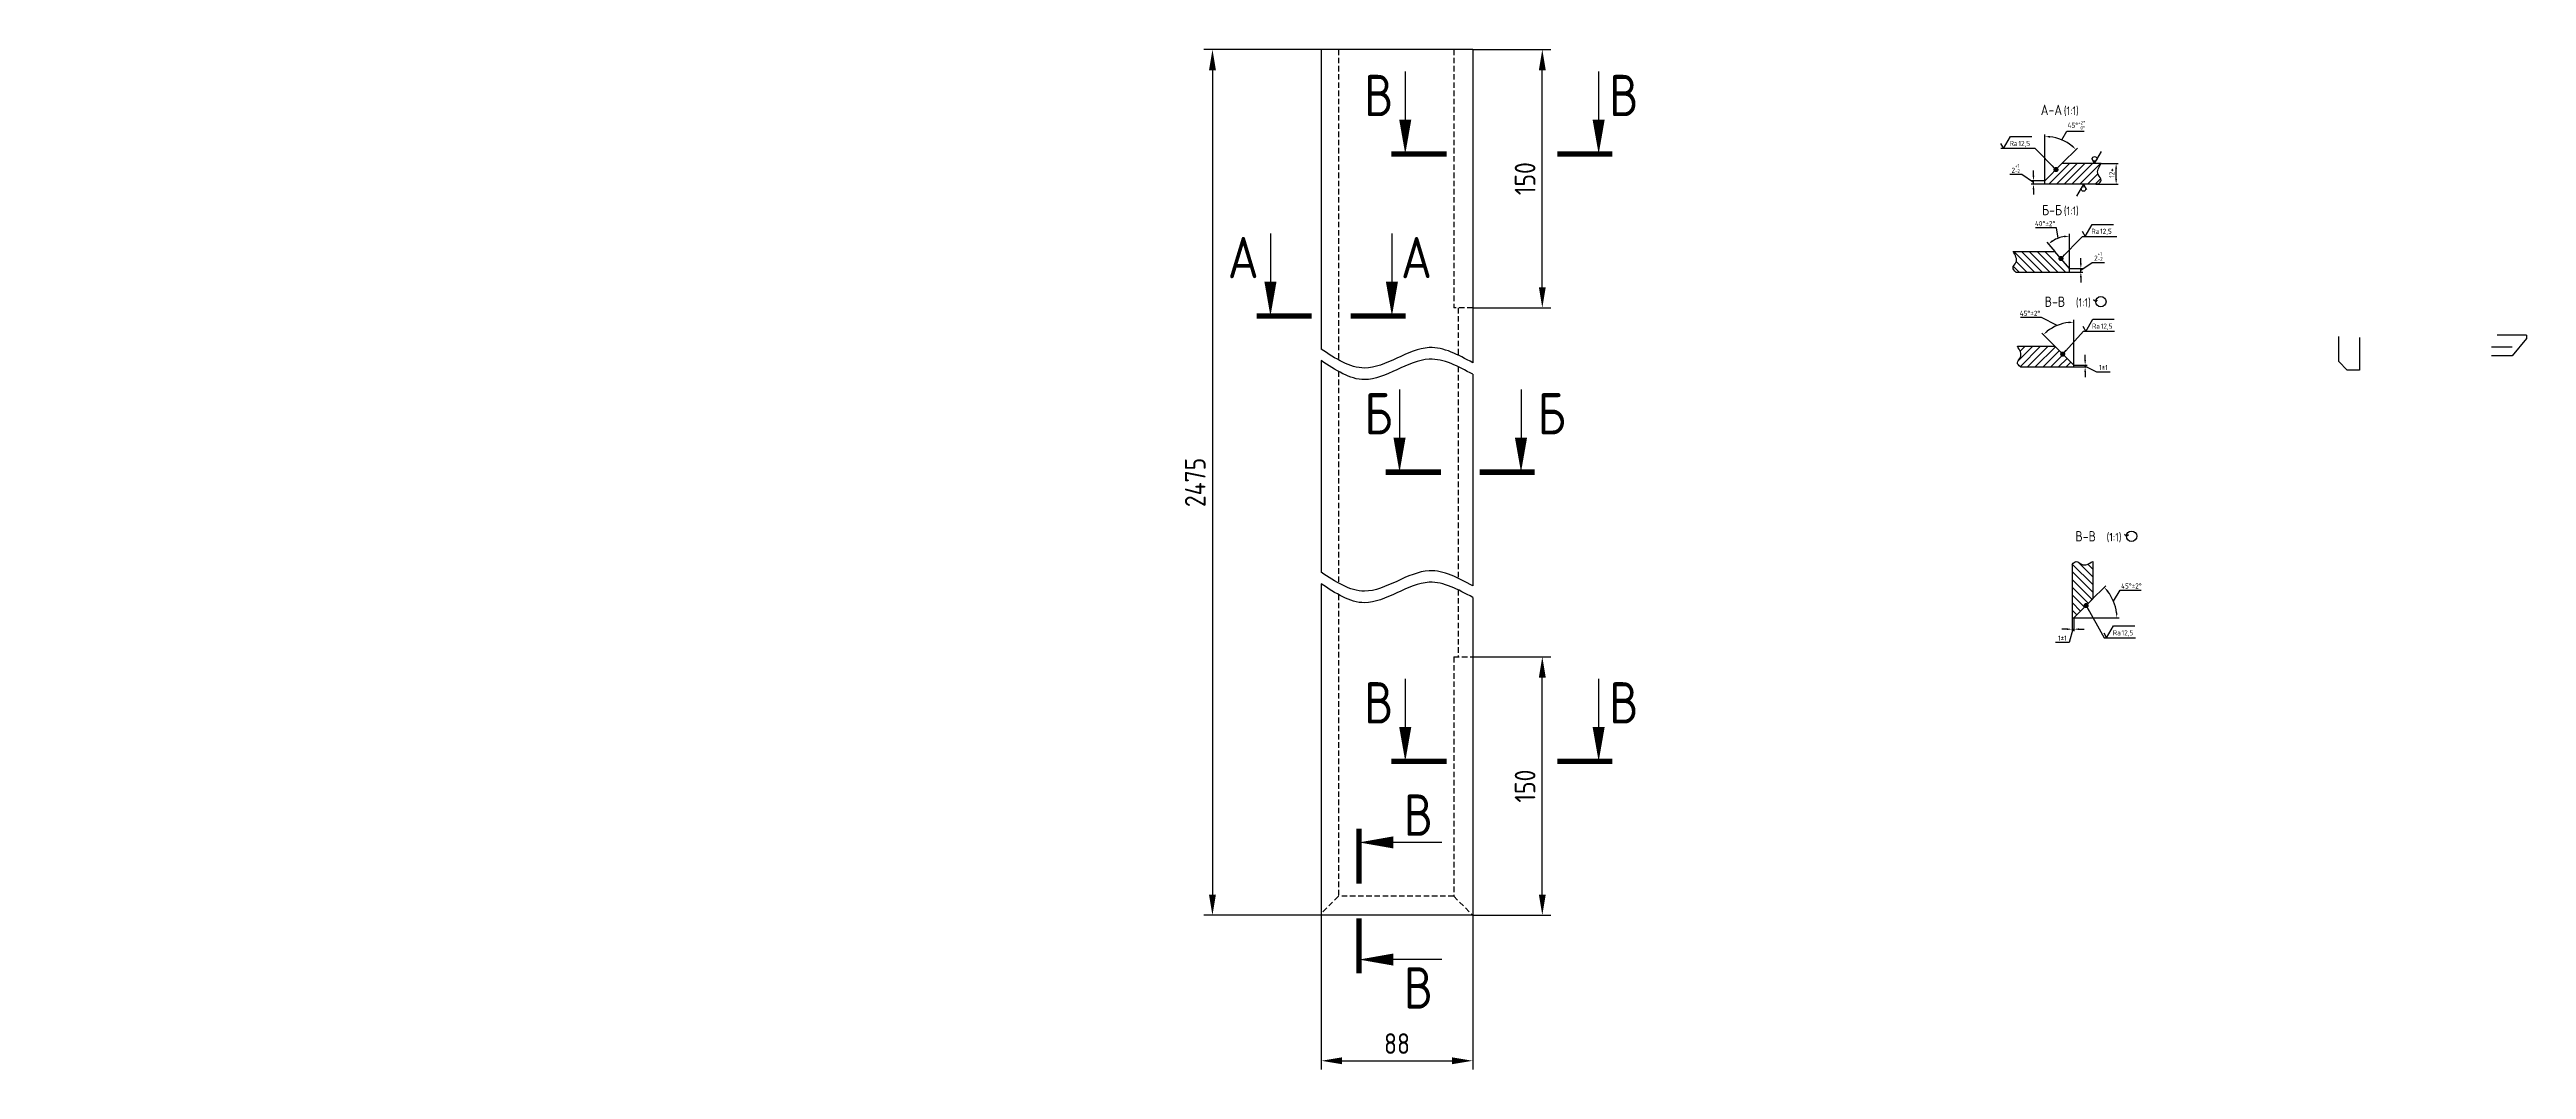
# Model space of a CAD drawing. Header units: millimetres. Extents: x 101 to 1539, y -182 to 411.
# The model-space entities are those that its viewports show. They can reach past a viewport. Long polylines and large blocks are cut down to what shows.
import ezdxf
from ezdxf.enums import TextEntityAlignment as Align

# ---------------------------------------------------------------- set-up
doc = ezdxf.new("R2010")
doc.units = ezdxf.units.MM
doc.header["$LTSCALE"] = 0.5
doc.linetypes.add('HIDDEN', pattern=[9.525, 6.35, -3.175])
for name, color, linetype in [('Bord', 1, 'Continuous'), ('Cont', 6, 'Continuous'), ('Dim', 7, 'Continuous'), ('Hatch', 2, 'Continuous'), ('Hide', 2, 'HIDDEN'), ('Text', 3, 'Continuous'), ('Textb', 6, 'Continuous')]:
    doc.layers.add(name, color=color, linetype=linetype)
doc.styles.add('Style1', font='romans.shx', dxfattribs={"width": 0.8})
doc.dimstyles.new('Anqular$2', dxfattribs={"dimtxt": 3, "dimasz": 3, "dimexe": 1.25, "dimexo": 0, "dimgap": 1, "dimtad": 2, "dimtoh": 1, "dimtxsty": 'Style1', "dimcen": 2.5, "dimclrt": 3, "dimadec": 0, "dimazin": 0, "dimtfac": 1, "dimtmove": 1, "dimatfit": 3, "dimfxl": 1, "dimarcsym": 0})
doc.dimstyles.new('Lin', dxfattribs={"dimtxt": 3, "dimasz": 3, "dimexe": 1.25, "dimexo": 0, "dimgap": 1, "dimtad": 1, "dimtoh": 1, "dimdec": 3, "dimtxsty": 'Style1', "dimcen": 2.5, "dimclrt": 3, "dimadec": 0, "dimazin": 0, "dimtfac": 1, "dimtdec": 3, "dimtmove": 0, "dimatfit": 3, "dimldrblk": 'DOT', "dimfxl": 1, "dimarcsym": 0})
doc.dimstyles.new('Lin$0', dxfattribs={"dimtxt": 3, "dimasz": 3, "dimexe": 1.25, "dimexo": 0, "dimgap": 1, "dimtad": 1, "dimtoh": 1, "dimtxsty": 'Style1', "dimcen": 2.5, "dimclrt": 3, "dimadec": 0, "dimazin": 0, "dimtfac": 1, "dimtmove": 0, "dimatfit": 3, "dimldrblk": 'NONE', "dimfxl": 1, "dimarcsym": 0})

# ---------------------------------------------------------------- blocks, each defined once
blk = doc.blocks.new('ZNAK02')
at = {"layer": 'Textb', "style": 'Style1', "width": 0.8}
blk.add_attdef('А-А', text='', height=6, dxfattribs=at).set_placement((13.9, -0.1), align=Align.RIGHT)
blk.add_attdef('SC(1)', (14.9, -0.1), '', height=5, dxfattribs=at)
blk = doc.blocks.new('*D12')
at = {"layer": 'Defpoints', "color": 0, "transparency": 16777216}
for p in [(1253.1, 334.4), (1259.6, 334.4, 0), (1259.6, 332.4)]:
    blk.add_point(p, dxfattribs=at)
at = {"layer": 'Dim', "color": 0, "lineweight": -2, "transparency": 16777216}
for p, q in [((1246.4, 338), (1239.3, 338)), ((1253.1, 333.4), (1246.4, 338)), ((1259.6, 334.4), (1251.8, 334.4)), ((1259.6, 332.4), (1251.8, 332.4)), ((1253.1, 337.4), (1253.1, 340.4)), ((1253.1, 332.4), (1253.1, 334.4)), ((1253.1, 332.4), (1253.1, 334.4)), ((1253.1, 329.4), (1253.1, 326.4))]:
    blk.add_line(p, q, dxfattribs=at)
at = {"layer": 'Dim', "color": 0, "transparency": 16777216}
for points in [[(1252.6, 337.4), (1253.6, 337.4), (1253.1, 334.4)], [(1252.6, 329.4), (1253.6, 329.4), (1253.1, 332.4)]]:
    blk.add_solid(points, dxfattribs=at)
at = {"layer": 'Dim', "color": 3, "transparency": 16777216, "insert": (1242.8, 341.5), "char_height": 3, "attachment_point": 5, "style": 'Style1'}
blk.add_mtext('2{}{\\H0.71x;\\C3;\\S+1^ -2;}', dxfattribs=at)
blk = doc.blocks.new('_Dot')
at = {"color": 0, "linetype": 'ByBlock', "lineweight": -2}
blk.add_line((-0.5, 0), (-1, 0), dxfattribs=at)
at = {"color": 0, "linetype": 'ByBlock', "const_width": 0.5}
blk.add_lwpolyline([(-0.25, 0, 1), (0.25, 0, 1)], format="xyb", close=True, dxfattribs=at)
blk = doc.blocks.new('*D13')
at = {"layer": 'Defpoints', "color": 0, "transparency": 16777216}
for p in [(1289.4, 332.4), (1292.4, 344.4), (1301.1, 344.4)]:
    blk.add_point(p, dxfattribs=at)
at = {"layer": 'Dim', "color": 0, "lineweight": -2, "transparency": 16777216}
for p, q in [((1289.4, 332.4), (1302.3, 332.4)), ((1292.4, 344.4), (1302.3, 344.4)), ((1301.1, 335.4), (1301.1, 341.4))]:
    blk.add_line(p, q, dxfattribs=at)
at = {"layer": 'Dim', "color": 0, "transparency": 16777216}
for points in [[(1300.6, 341.4), (1301.6, 341.4), (1301.1, 344.4)], [(1300.6, 335.4), (1301.6, 335.4), (1301.1, 332.4)]]:
    blk.add_solid(points, dxfattribs=at)
at = {"layer": 'Dim', "color": 3, "transparency": 16777216, "insert": (1298.6, 338.9), "char_height": 3, "attachment_point": 5, "rotation": 90, "style": 'Style1'}
blk.add_mtext('12*', dxfattribs=at)
blk = doc.blocks.new('_None')
blk = doc.blocks.new('*D14')
at = {"layer": 'Defpoints', "color": 0, "transparency": 16777216}
for p in [(1266.3, 359.2), (1259.6, 334.4), (1259.6, 334.4), (1259.6, 332.4), (1269.6, 344.4)]:
    blk.add_point(p, dxfattribs=at)
at = {"layer": 'Dim', "color": 0, "lineweight": -2, "transparency": 16777216}
for p, q in [((1259.6, 334.4), (1259.6, 361.3)), ((1269.5, 358.1), (1272.5, 363.2)), ((1272.5, 363.2), (1282.6, 363.2)), ((1269.6, 344.4), (1278.7, 353.4))]:
    blk.add_line(p, q, dxfattribs=at)
blk.add_arc((1259.6, 334.4), 25.7, 51.6957, 83.3043, dxfattribs=at)
at = {"layer": 'Dim', "color": 0, "transparency": 16777216}
for points in [[(1262.6, 359.4), (1262.7, 360.4), (1259.6, 360.1)], [(1275.9, 354.9), (1275.2, 354.2), (1277.8, 352.5)]]:
    blk.add_solid(points, dxfattribs=at)
at = {"layer": 'Dim', "color": 3, "transparency": 16777216, "insert": (1278, 366.6), "char_height": 3, "attachment_point": 5, "style": 'Style1'}
blk.add_mtext('\\A1;45°{\\H2.100000;\\S+2°^  0°;}', dxfattribs=at)
blk = doc.blocks.new('sherISO_01')
at = {"layer": 'Text'}
blk.add_line((4, 7), (16.4, 7), dxfattribs=at)
blk.add_lwpolyline([(-1.7, 3), (0, 0), (4, 7)], dxfattribs=at)
at = {"layer": 'Text', "style": 'Style1', "width": 0.8}
blk.add_text('Ra', height=3, dxfattribs=at).set_placement((3.6, 1.5))
blk.add_attdef('12,5', (8.7, 1.5), '', height=3, dxfattribs=at)
blk = doc.blocks.new('*D15')
at = {"layer": 'Defpoints', "color": 0, "transparency": 16777216}
for p in [(1274, 283.4, 0), (1274, 281.4), (1280.6, 283.4)]:
    blk.add_point(p, dxfattribs=at)
at = {"layer": 'Dim', "color": 0, "lineweight": -2, "transparency": 16777216}
for p, q in [((1280.6, 286.4), (1280.6, 289.4)), ((1274, 283.4), (1281.8, 283.4)), ((1274, 281.4), (1281.8, 281.4)), ((1280.6, 282.4), (1287.2, 287)), ((1280.6, 281.4), (1280.6, 283.4)), ((1280.6, 281.4), (1280.6, 283.4)), ((1280.6, 278.4), (1280.6, 275.4)), ((1287.2, 287), (1294.3, 287))]:
    blk.add_line(p, q, dxfattribs=at)
at = {"layer": 'Dim', "color": 0, "transparency": 16777216}
for points in [[(1280.1, 286.4), (1281.1, 286.4), (1280.6, 283.4)], [(1280.1, 278.4), (1281.1, 278.4), (1280.6, 281.4)]]:
    blk.add_solid(points, dxfattribs=at)
at = {"layer": 'Dim', "color": 3, "transparency": 16777216, "insert": (1290.8, 290.5), "char_height": 3, "attachment_point": 5, "style": 'Style1'}
blk.add_mtext('2{}{\\H0.71x;\\C3;\\S+1^ -2;}', dxfattribs=at)
blk = doc.blocks.new('*D16')
at = {"layer": 'Defpoints', "color": 0, "transparency": 16777216}
for p in [(1265.6, 293.4), (1269.6, 301.7), (1274, 283.4), (1274, 283.4), (1274, 281.4)]:
    blk.add_point(p, dxfattribs=at)
at = {"layer": 'Dim', "color": 0, "lineweight": -2, "transparency": 16777216}
for p, q in [((1266.5, 307), (1254.3, 307)), ((1267.5, 301.1), (1266.5, 307)), ((1274, 283.4), (1274, 303.5)), ((1265.6, 293.4), (1261.1, 298.8))]:
    blk.add_line(p, q, dxfattribs=at)
blk.add_arc((1274, 283.4), 18.8, 99.145, 120.855, dxfattribs=at)
at = {"layer": 'Dim', "color": 0, "transparency": 16777216}
for points in [[(1270.9, 302.5), (1271, 301.5), (1274, 302.2)], [(1264.6, 299.1), (1264, 300), (1261.9, 297.8)]]:
    blk.add_solid(points, dxfattribs=at)
at = {"layer": 'Dim', "color": 3, "transparency": 16777216, "insert": (1259.9, 309.5), "char_height": 3, "attachment_point": 5, "style": 'Style1'}
blk.add_mtext('40°%%p2%%d', dxfattribs=at)
blk = doc.blocks.new('sherISO_09')
at = {"layer": 'Text'}
for q in [(-1.7, 3), (4, 7)]:
    blk.add_line((0, 0), q, dxfattribs=at)
blk.add_circle((0, 2.7), 1.35, dxfattribs=at)
blk = doc.blocks.new('*D20')
at = {"layer": 'Defpoints', "color": 0, "transparency": 16777216}
for p in [(839.4, 410.6), (776.2, -92.1), (839.4, -92.1)]:
    blk.add_point(p, dxfattribs=at)
at = {"layer": 'Dim', "color": 0, "lineweight": -2, "transparency": 16777216}
for p, q in [((839.4, 410.6), (771.2, 410.6)), ((776.2, 398.6), (776.2, -80.1)), ((839.4, -92.1), (771.2, -92.1))]:
    blk.add_line(p, q, dxfattribs=at)
at = {"layer": 'Dim', "color": 0, "transparency": 16777216}
for points in [[(774.2, 398.6), (778.2, 398.6), (776.2, 410.6)], [(774.2, -80.1), (778.2, -80.1), (776.2, -92.1)]]:
    blk.add_solid(points, dxfattribs=at)
at = {"layer": 'Dim', "color": 3, "transparency": 16777216, "insert": (766.2, 159.2), "char_height": 12, "attachment_point": 5, "rotation": 90, "style": 'Style1'}
blk.add_mtext('2475', dxfattribs=at)
blk = doc.blocks.new('razrez05')
at = {"layer": 'Text', "const_width": 0.8}
blk.add_lwpolyline([(-2, 0), (6, 0)], dxfattribs=at)
at = {"layer": 'Text'}
blk.add_lwpolyline([(0, 0, 0, 1.76, 0), (0, -5, 1.76, 1.76, 0)], format="xyseb", dxfattribs=at)
blk.add_lwpolyline([(0, -12), (0, -5)], dxfattribs=at)
at = {"layer": 'Textb', "style": 'Style1', "width": 0.8}
blk.add_attdef('А', text='', height=6, dxfattribs=at).set_placement((-1.7, -11.5, 39), align=Align.RIGHT)
blk = doc.blocks.new('*D21')
at = {"layer": 'Defpoints', "color": 0, "transparency": 16777216}
for p in [(839.4, -92.1), (927.4, -92.1), (927.4, -176.6)]:
    blk.add_point(p, dxfattribs=at)
at = {"layer": 'Dim', "color": 0, "lineweight": -2, "transparency": 16777216}
for p, q in [((839.4, -92.1), (839.4, -181.6)), ((927.4, -92.1), (927.4, -181.6)), ((851.4, -176.6), (915.4, -176.6))]:
    blk.add_line(p, q, dxfattribs=at)
at = {"layer": 'Dim', "color": 0, "transparency": 16777216}
for points in [[(851.4, -174.6), (851.4, -178.6), (839.4, -176.6)], [(915.4, -174.6), (915.4, -178.6), (927.4, -176.6)]]:
    blk.add_solid(points, dxfattribs=at)
at = {"layer": 'Dim', "color": 3, "transparency": 16777216, "insert": (883.4, -166.6), "char_height": 12, "attachment_point": 5, "style": 'Style1'}
blk.add_mtext('88', dxfattribs=at)
blk = doc.blocks.new('*D23')
at = {"layer": 'Defpoints', "color": 0, "transparency": 16777216}
for p in [(1276.5, 227.3), (1276.5, 226.3), (1283.1, 227.3)]:
    blk.add_point(p, dxfattribs=at)
at = {"layer": 'Dim', "color": 0, "lineweight": -2, "transparency": 16777216}
for p, q in [((1283.1, 230.3), (1283.1, 233.3)), ((1276.5, 227.3), (1284.3, 227.3)), ((1276.5, 226.3), (1284.3, 226.3)), ((1283.1, 226.3), (1283.1, 227.3)), ((1283.1, 226.3), (1283.1, 227.3)), ((1283.1, 226.8), (1289.8, 223.5)), ((1283.1, 223.3), (1283.1, 220.3)), ((1289.8, 223.5), (1297.6, 223.5))]:
    blk.add_line(p, q, dxfattribs=at)
at = {"layer": 'Dim', "color": 0, "transparency": 16777216}
for points in [[(1282.6, 230.3), (1283.6, 230.3), (1283.1, 227.3)], [(1282.6, 223.3), (1283.6, 223.3), (1283.1, 226.3)]]:
    blk.add_solid(points, dxfattribs=at)
at = {"layer": 'Dim', "color": 3, "transparency": 16777216, "insert": (1293.7, 226), "char_height": 3, "attachment_point": 5, "style": 'Style1'}
blk.add_mtext('1%%p1', dxfattribs=at)
blk = doc.blocks.new('*D24')
at = {"layer": 'Defpoints', "color": 0, "transparency": 16777216}
for p in [(1270, 251.5), (1266.5, 237.3), (1276.5, 227.3), (1276.5, 227.3), (1276.5, 225.3)]:
    blk.add_point(p, dxfattribs=at)
at = {"layer": 'Dim', "color": 0, "lineweight": -2, "transparency": 16777216}
for p, q in [((1257.7, 254.9), (1245.5, 254.9)), ((1266.9, 250.4), (1257.7, 254.9)), ((1266.5, 237.3), (1257.9, 245.9)), ((1276.5, 227.3), (1276.5, 253.6))]:
    blk.add_line(p, q, dxfattribs=at)
blk.add_arc((1276.5, 227.3), 25, 96.8732, 128.1268, dxfattribs=at)
at = {"layer": 'Dim', "color": 0, "transparency": 16777216}
for points in [[(1261.4, 246.6), (1260.7, 247.3), (1258.8, 245)], [(1273.5, 252.6), (1273.6, 251.6), (1276.5, 252.3)]]:
    blk.add_solid(points, dxfattribs=at)
at = {"layer": 'Dim', "color": 3, "transparency": 16777216, "insert": (1251.1, 257.4), "char_height": 3, "attachment_point": 5, "style": 'Style1'}
blk.add_mtext('45°%%p2%%d', dxfattribs=at)
blk = doc.blocks.new('*D25')
at = {"layer": 'Defpoints', "color": 0, "transparency": 16777216}
for p in [(927.4, 410.6), (967.8, 410.6), (927.4, 260.6)]:
    blk.add_point(p, dxfattribs=at)
at = {"layer": 'Dim', "color": 0, "lineweight": -2, "transparency": 16777216}
for p, q in [((927.4, 410.6), (972.8, 410.6)), ((967.8, 272.6), (967.8, 398.6)), ((927.4, 260.6), (972.8, 260.6))]:
    blk.add_line(p, q, dxfattribs=at)
at = {"layer": 'Dim', "color": 0, "transparency": 16777216}
for points in [[(965.8, 398.6), (969.8, 398.6), (967.8, 410.6)], [(965.8, 272.6), (969.8, 272.6), (967.8, 260.6)]]:
    blk.add_solid(points, dxfattribs=at)
at = {"layer": 'Dim', "color": 3, "transparency": 16777216, "insert": (957.8, 335.6), "char_height": 12, "attachment_point": 5, "rotation": 90, "style": 'Style1'}
blk.add_mtext('150', dxfattribs=at)
blk = doc.blocks.new('razrez03')
at = {"layer": 'Text'}
blk.add_lwpolyline([(0, 0, 0, 1.76, 0), (5, 0, 1.76, 1.76, 0)], format="xyseb", dxfattribs=at)
at = {"layer": 'Text', "const_width": 0.8}
blk.add_lwpolyline([(0, 2), (0, -6)], dxfattribs=at)
at = {"layer": 'Text'}
blk.add_lwpolyline([(12, 0), (5, 0)], dxfattribs=at)
at = {"layer": 'Textb', "style": 'Style1', "width": 0.8}
blk.add_attdef('A', (6.5, 2), '', height=6, dxfattribs=at)
blk = doc.blocks.new('1')
at = {"layer": 'Cont'}
for q in [(0.1, 4), (2.4, 4)]:
    blk.add_line((1.3, 2.9), q, dxfattribs=at)
blk.add_circle((4.3, 2.9), 3, dxfattribs=at)
blk = doc.blocks.new('ZNAK04')
at = {"layer": 'Cont'}
blk.add_blockref('1', (30.3, 0.2), dxfattribs=at)
at = {"layer": 'Textb', "style": 'Style1', "width": 0.8}
for tag, height, p in [('А-А', 6, (13.9, 0.1)), ('SC', 5, (28.7, 0.1))]:
    blk.add_attdef(tag, text='', height=height, dxfattribs=at).set_placement(p, align=Align.RIGHT)
blk.add_attdef('45%%D(1)', (38.2, 0.1), '', height=5, dxfattribs=at)
blk = doc.blocks.new('*D29')
at = {"layer": 'Defpoints', "color": 0, "transparency": 16777216}
for p in [(927.4, 57.9), (967.8, 57.9), (927.4, -92.1)]:
    blk.add_point(p, dxfattribs=at)
at = {"layer": 'Dim', "color": 0, "lineweight": -2, "transparency": 16777216}
for p, q in [((927.4, 57.9), (972.8, 57.9)), ((967.8, -80.1), (967.8, 45.9)), ((927.4, -92.1), (972.8, -92.1))]:
    blk.add_line(p, q, dxfattribs=at)
at = {"layer": 'Dim', "color": 0, "transparency": 16777216}
for points in [[(965.8, 45.9), (969.8, 45.9), (967.8, 57.9)], [(965.8, -80.1), (969.8, -80.1), (967.8, -92.1)]]:
    blk.add_solid(points, dxfattribs=at)
at = {"layer": 'Dim', "color": 3, "transparency": 16777216, "insert": (957.8, -17.1), "char_height": 12, "attachment_point": 5, "rotation": 90, "style": 'Style1'}
blk.add_mtext('150', dxfattribs=at)
blk = doc.blocks.new('*D30')
at = {"layer": 'Defpoints', "color": 0, "transparency": 16777216}
for p in [(1275.5, 80.6), (1276.5, 80.6), (1276.5, 74)]:
    blk.add_point(p, dxfattribs=at)
at = {"layer": 'Dim', "color": 0, "lineweight": -2, "transparency": 16777216}
for p, q in [((1272.5, 74), (1269.5, 74)), ((1276, 74), (1273.8, 66.3)), ((1275.5, 80.6), (1275.5, 72.8)), ((1275.5, 74), (1276.5, 74)), ((1275.5, 74), (1276.5, 74)), ((1276.5, 80.6), (1276.5, 72.8)), ((1279.5, 74), (1282.5, 74)), ((1273.8, 66.3), (1265.9, 66.3))]:
    blk.add_line(p, q, dxfattribs=at)
at = {"layer": 'Dim', "color": 0, "transparency": 16777216}
for points in [[(1272.5, 74.5), (1272.5, 73.5), (1275.5, 74)], [(1279.5, 74.5), (1279.5, 73.5), (1276.5, 74)]]:
    blk.add_solid(points, dxfattribs=at)
at = {"layer": 'Dim', "color": 3, "transparency": 16777216, "insert": (1269.9, 68.8), "char_height": 3, "attachment_point": 5, "style": 'Style1'}
blk.add_mtext('1%%p1', dxfattribs=at)
blk = doc.blocks.new('*D31')
at = {"layer": 'Defpoints', "color": 0, "transparency": 16777216}
for p in [(1286.5, 90.6), (1300.7, 87.1), (1274.5, 80.6), (1276.5, 80.6), (1276.5, 80.6)]:
    blk.add_point(p, dxfattribs=at)
at = {"layer": 'Dim', "color": 0, "lineweight": -2, "transparency": 16777216}
for p, q in [((1286.5, 90.6), (1295.1, 99.2)), ((1299.6, 90.2), (1303.4, 96.6)), ((1303.4, 96.6), (1315.6, 96.6)), ((1276.5, 80.6), (1302.8, 80.6))]:
    blk.add_line(p, q, dxfattribs=at)
blk.add_arc((1276.5, 80.6), 25, 6.8732, 38.1268, dxfattribs=at)
at = {"layer": 'Dim', "color": 0, "transparency": 16777216}
for points in [[(1295.8, 95.7), (1296.6, 96.4), (1294.2, 98.3)], [(1301.9, 83.6), (1300.9, 83.6), (1301.5, 80.6)]]:
    blk.add_solid(points, dxfattribs=at)
at = {"layer": 'Dim', "color": 3, "transparency": 16777216, "insert": (1310, 99.1), "char_height": 3, "attachment_point": 5, "style": 'Style1'}
blk.add_mtext('45°%%p2%%d', dxfattribs=at)

msp = doc.modelspace()

# ---------------------------------------------------------------- hatches: boundary and pattern name
at = {"layer": 'Hatch'}
h = msp.add_hatch(dxfattribs=at)
h.set_pattern_fill('ANSI31', color=256, angle=-90, style=0)
h.set_pattern_definition([(45, (963.6154, -1003.206), (2.245064, -2.245064), [])])
edge = h.paths.add_edge_path()
edge.add_line((1269.6426, 344.3782), (1259.6426, 334.3782))
edge.add_line((1259.6426, 334.3782), (1259.6426, 332.3782))
edge.add_line((1259.6426, 332.3782), (1290.6932, 332.3782))
edge.add_spline(control_points=[(1290.6932, 332.3782), (1291.5415, 333.1683), (1293.4154, 334.9137), (1289.0339, 338.7956), (1291.0589, 342.1778), (1292.3763, 344.3782)], knot_values=[0, 0, 0, 0, 2.955897316, 6.529546812, 13.183312097, 13.183312097, 13.183312097, 13.183312097], degree=3, periodic=0)
edge.add_line((1292.3763, 344.3782), (1269.6426, 344.3782))
h = msp.add_hatch(dxfattribs=at)
h.set_pattern_fill('ANSI31', color=256, angle=-90, style=0)
h.set_pattern_definition([(135, (1570.0003, -1054.1916), (-2.245064, -2.245064), [])])
edge = h.paths.add_edge_path()
edge.add_line((1263.9732, 293.3925), (1273.9732, 283.3925))
edge.add_line((1273.9732, 283.3925), (1273.9732, 281.3925))
edge.add_line((1273.9732, 281.3925), (1242.9226, 281.3925))
edge.add_spline(control_points=[(1242.9226, 281.3925), (1242.0743, 282.1826), (1240.2004, 283.928), (1244.5819, 287.81), (1242.5569, 291.1921), (1241.2395, 293.3925)], knot_values=[0, 0, 0, 0, 2.955897316, 6.529546812, 13.183312097, 13.183312097, 13.183312097, 13.183312097], degree=3, periodic=0)
edge.add_line((1241.2395, 293.3925), (1263.9732, 293.3925))
h = msp.add_hatch(dxfattribs=at)
h.set_pattern_fill('ANSI31', color=256, style=0)
h.set_pattern_definition([(45, (8.6216, 0), (-2.245064, 2.245064), [])])
edge = h.paths.add_edge_path()
edge.add_spline(control_points=[(1243.7877, 238.2912), (1245.1051, 236.0908), (1247.1301, 232.7087), (1242.7486, 228.8267), (1244.6225, 227.0813), (1245.4708, 226.2912)], knot_values=[0, 0, 0, 0, 6.653765286, 10.227414781, 13.183312097, 13.183312097, 13.183312097, 13.183312097], degree=3, periodic=0)
edge.add_line((1245.4708, 226.2912), (1276.5214, 226.2912))
edge.add_line((1276.5214, 226.2912), (1276.5214, 227.2912))
edge.add_line((1276.5214, 227.2912), (1265.5214, 238.2912))
edge.add_line((1265.5214, 238.2912), (1243.7877, 238.2912))
h = msp.add_hatch(dxfattribs=at)
h.set_pattern_fill('ANSI31', color=256, angle=-90, style=0)
h.set_pattern_definition([(315, (1049.2302, 1348.488), (2.245064, 2.245064), [])])
edge = h.paths.add_edge_path()
edge.add_spline(control_points=[(1287.5214, 113.3219), (1285.321, 112.0045), (1281.9389, 109.9795), (1278.0569, 114.361), (1276.3115, 112.4871), (1275.5214, 111.6388)], knot_values=[0, 0, 0, 0, 6.653765286, 10.227414781, 13.183312097, 13.183312097, 13.183312097, 13.183312097], degree=3, periodic=0)
edge.add_line((1275.5214, 111.6388), (1275.5214, 80.5882))
edge.add_line((1275.5214, 80.5882), (1276.5214, 80.5882))
edge.add_line((1276.5214, 80.5882), (1287.5214, 91.5882))
edge.add_line((1287.5214, 91.5882), (1287.5214, 113.3219))

# ---------------------------------------------------------------- linework, layer by layer
for p, q in [((1539.4506, 244.8223), (1522.5015, 244.8223)), ((1531.0596, 237.8223), (1519.1541, 237.8223)), ((1531.0596, 232.8223), (1519.1541, 232.8223))]:
    msp.add_line(p, q)
at = {"layer": 'Bord'}
for points, knots in [([(1290.6932, 332.3782), (1291.5415, 333.1683), (1293.4154, 334.9137), (1289.0339, 338.7956), (1291.0589, 342.1778), (1292.3763, 344.3782)], [0, 0, 0, 0, 2.955897316, 6.529546812, 13.183312097, 13.183312097, 13.183312097, 13.183312097]), ([(1242.9226, 281.3925), (1242.0743, 282.1826), (1240.2004, 283.928), (1244.5819, 287.81), (1242.5569, 291.1921), (1241.2395, 293.3925)], [0, 0, 0, 0, 2.955897316, 6.529546812, 13.183312097, 13.183312097, 13.183312097, 13.183312097]), ([(927.3815, 228.6962), (919.009, 233.2758), (898.2872, 244.6103), (867.9153, 217.7247), (847.6896, 231.13), (839.3815, 236.6364)], [0, 0, 0, 0, 26.723908569, 66.140629432, 93.618631486, 93.618631486, 93.618631486, 93.618631486]), ([(927.3815, 221.9892), (919.009, 226.5688), (898.2872, 237.9032), (867.9153, 211.0177), (847.6896, 224.423), (839.3815, 229.9294)], [0, 0, 0, 0, 26.723908569, 66.140629432, 93.618631486, 93.618631486, 93.618631486, 93.618631486]), ([(1245.4708, 226.2912), (1244.6225, 227.0813), (1242.7486, 228.8267), (1247.1301, 232.7087), (1245.1051, 236.0908), (1243.7877, 238.2912)], [0, 0, 0, 0, 2.955897316, 6.529546812, 13.183312097, 13.183312097, 13.183312097, 13.183312097]), ([(927.3815, 99.134), (919.009, 103.7136), (898.2872, 115.0481), (867.9153, 88.1625), (847.6896, 101.5678), (839.3815, 107.0742)], [0, 0, 0, 0, 26.723908569, 66.140629432, 93.618631486, 93.618631486, 93.618631486, 93.618631486]), ([(927.3815, 92.4269), (919.009, 97.0066), (898.2872, 108.341), (867.9153, 81.4555), (847.6896, 94.8607), (839.3815, 100.3672)], [0, 0, 0, 0, 26.723908569, 66.140629432, 93.618631486, 93.618631486, 93.618631486, 93.618631486]), ([(1275.5214, 111.6388), (1276.3115, 112.4871), (1278.0569, 114.361), (1281.9389, 109.9795), (1285.321, 112.0045), (1287.5214, 113.3219)], [0, 0, 0, 0, 2.955897316, 6.529546812, 13.183312097, 13.183312097, 13.183312097, 13.183312097])]:
    msp.add_open_spline(points, degree=3, knots=knots, dxfattribs=at)
at = {"layer": 'Cont'}
for p, q in [((927.3815, 410.5694), (839.3815, 410.5694)), ((839.3815, 410.5694), (839.3815, 236.6364)), ((927.3815, 410.5694), (927.3815, 228.6962)), ((1259.6426, 334.3782), (1269.6426, 344.3782)), ((1259.6426, 332.3782), (1259.6426, 334.3782)), ((1259.6426, 332.3782), (1259.6426, 334.3782)), ((1290.6932, 332.3782), (1259.6426, 332.3782)), ((1292.3763, 344.3782), (1269.6426, 344.3782)), ((1241.2395, 293.3925), (1265.5822, 293.3925)), ((1273.9732, 283.3925), (1265.5822, 293.3925)), ((1242.9226, 281.3925), (1273.9732, 281.3925)), ((1273.9732, 281.3925), (1273.9732, 283.3925)), ((1539.4506, 244.8223), (1539.4506, 242.8223)), ((1243.7877, 238.2912), (1265.5214, 238.2912)), ((1276.5214, 227.2912), (1265.5214, 238.2912)), ((1430.3831, 229.4313), (1430.3831, 243.9426)), ((1442.3831, 243.2964), (1442.3831, 224.4313)), ((1539.4506, 242.8223), (1531.0596, 232.8223)), ((839.3815, 229.9294), (839.3815, 107.0742)), ((927.3815, 221.9892), (927.3815, 99.134)), ((1245.4708, 226.2912), (1276.5214, 226.2912)), ((1276.5214, 226.2912), (1276.5214, 227.2912)), ((1276.5214, 226.2912), (1276.5214, 227.2912)), ((1430.3831, 229.4313), (1435.3831, 224.4313)), ((1442.3831, 224.4313), (1435.3831, 224.4313)), ((1275.5214, 111.6388), (1275.5214, 80.5882)), ((1287.5214, 113.3219), (1287.5214, 91.5882)), ((839.3815, 100.3672), (839.3815, -92.0804)), ((927.3815, 92.4269), (927.3815, -92.0804)), ((1276.5214, 80.5882), (1287.5214, 91.5882)), ((1275.5214, 80.5882), (1276.5214, 80.5882)), ((1275.5214, 80.5882), (1276.5214, 80.5882)), ((927.3815, -92.0804), (839.3815, -92.0804))]:
    msp.add_line(p, q, dxfattribs=at)
at = {"layer": 'Hide'}
for p, q in [((849.3815, 410.5694), (849.3815, 230.373)), ((916.3815, 410.5694), (916.3815, 260.5694)), ((927.3815, 260.5694), (916.3815, 260.5694)), ((918.9815, 260.5694), (918.9815, 233.1035)), ((849.3815, 223.6659), (849.3815, 100.8107)), ((918.9815, 226.3965), (918.9815, 103.5413)), ((849.3815, 94.1037), (849.3815, -81.0804)), ((918.9815, 96.8342), (918.9815, 57.9196)), ((916.3815, 57.9196), (916.3815, -81.0804)), ((916.3815, 57.9196), (927.3815, 57.9196)), ((849.3815, -81.0804), (839.3815, -91.0804)), ((916.3815, -81.0804), (849.3815, -81.0804)), ((916.3815, -81.0804), (927.3815, -92.0804))]:
    msp.add_line(p, q, dxfattribs=at)

# ---------------------------------------------------------------- block references
ref = msp.add_blockref('razrez05', (888.1948, 349.9042), dxfattribs=dict(xscale=-4, yscale=4, zscale=4, rotation=180))
ref.add_attrib('А', 'B', dxfattribs={"layer": 'Textb', "height": 24, "style": 'Style1', "width": 0.8}).set_placement((881.3948, 371.8995, 156), align=Align.RIGHT)
ref = msp.add_blockref('razrez05', (1000.5291, 349.9042), dxfattribs=dict(xscale=4, yscale=4, zscale=4, rotation=180))
ref.add_attrib('А', 'B', dxfattribs={"layer": 'Textb', "height": 24, "style": 'Style1', "width": 0.8}).set_placement((1023.7862, 371.8995, 156), align=Align.RIGHT)
msp.add_blockref('sherISO_09', (1288.6077, 344.3782))
at = {"rotation": 180}
msp.add_blockref('sherISO_09', (1282.1602, 332.3782), dxfattribs=at)
ref = msp.add_blockref('razrez05', (809.8831, 255.8205), dxfattribs=dict(xscale=-4, yscale=4, zscale=4, rotation=180))
ref.add_attrib('А', 'А', dxfattribs={"layer": 'Textb', "height": 24, "style": 'Style1', "width": 0.8}).set_placement((803.0831, 277.8158, 156), align=Align.RIGHT)
ref = msp.add_blockref('razrez05', (880.4504, 255.8205), dxfattribs=dict(xscale=4, yscale=4, zscale=4, rotation=180))
ref.add_attrib('А', 'А', dxfattribs={"layer": 'Textb', "height": 24, "style": 'Style1', "width": 0.8}).set_placement((903.7076, 277.8158, 156), align=Align.RIGHT)
ref = msp.add_blockref('ZNAK04', (1257.6566, 261.08))
ref.add_attrib('А-А', 'B-B', dxfattribs={"layer": 'Textb', "height": 6, "style": 'Style1', "width": 0.8}).set_placement((1271.5359, 261.1799), align=Align.RIGHT)
ref.add_attrib('SC', '(1:1)', dxfattribs={"layer": 'Textb', "height": 5, "style": 'Style1', "width": 0.8}).set_placement((1286.3816, 261.1799), align=Align.RIGHT)
ref = msp.add_blockref('razrez05', (884.862, 165.1808), dxfattribs=dict(xscale=-4, yscale=4, zscale=4, rotation=180))
ref.add_attrib('А', 'Б', dxfattribs={"layer": 'Textb', "height": 24, "style": 'Style1', "width": 0.8}).set_placement((880.8048, 187.176, 156), align=Align.RIGHT)
ref = msp.add_blockref('razrez05', (955.4293, 165.1808), dxfattribs=dict(xscale=4, yscale=4, zscale=4, rotation=180))
ref.add_attrib('А', 'Б', dxfattribs={"layer": 'Textb', "height": 24, "style": 'Style1', "width": 0.8}).set_placement((981.4293, 187.176, 156), align=Align.RIGHT)
ref = msp.add_blockref('ZNAK04', (1275.5047, 124.8559))
ref.add_attrib('А-А', 'B-B', dxfattribs={"layer": 'Textb', "height": 6, "style": 'Style1', "width": 0.8}).set_placement((1289.384, 124.9558), align=Align.RIGHT)
ref.add_attrib('SC', '(1:1)', dxfattribs={"layer": 'Textb', "height": 5, "style": 'Style1', "width": 0.8}).set_placement((1304.2297, 124.9558), align=Align.RIGHT)
ref = msp.add_blockref('razrez05', (888.1948, -2.7456), dxfattribs=dict(xscale=-4, yscale=4, zscale=4, rotation=180))
ref.add_attrib('А', 'B', dxfattribs={"layer": 'Textb', "height": 24, "style": 'Style1', "width": 0.8}).set_placement((881.3948, 19.2497, 156), align=Align.RIGHT)
ref = msp.add_blockref('razrez05', (1000.5291, -2.7456), dxfattribs=dict(xscale=4, yscale=4, zscale=4, rotation=180))
ref.add_attrib('А', 'B', dxfattribs={"layer": 'Textb', "height": 24, "style": 'Style1', "width": 0.8}).set_placement((1023.7862, 19.2497, 156), align=Align.RIGHT)
ref = msp.add_blockref('razrez03', (861.3512, -49.7981), dxfattribs=dict(xscale=4, yscale=4, zscale=4))
ref.add_attrib('A', 'B', (887.3512, -45.9352), dxfattribs={"layer": 'Textb', "height": 24, "style": 'Style1', "width": 0.8})
ref = msp.add_blockref('razrez03', (861.3512, -117.8266), dxfattribs=dict(xscale=-4, yscale=4, zscale=4, rotation=180))
ref.add_attrib('A', 'B', (887.3512, -146.2869), dxfattribs={"layer": 'Textb', "height": 24, "rotation": 360, "style": 'Style1', "width": 0.8})
at = {"layer": 'Dim'}
for p in [(1235.6629, 353.0268), (1283.1153, 302.0411), (1283.4973, 246.9398), (1295.6065, 68.9102)]:
    msp.add_blockref('sherISO_01', p, dxfattribs=at).add_auto_attribs({'12,5': '12,5'})
at = {"layer": 'Textb'}
for p, values in [((1255.8177, 372.6204, 0), {'А-А': 'А-А', 'SC(1)': '(1:1)'}), ((1255.8177, 314.5043, 0), {'А-А': 'Б-Б', 'SC(1)': '(1:1)'})]:
    msp.add_blockref('ZNAK02', p, dxfattribs=at).add_auto_attribs(values)

# ---------------------------------------------------------------- dimensions: what is measured, and where the dimension line sits
at = {"layer": 'Dim'}
dim = msp.add_linear_dim(base=(776.1576, -92.0804), p1=(839.3815, 410.5694), p2=(839.3815, -92.0804), angle=90, text='2475', dimstyle='Lin', override={"dimscale": 4, "dimpost": '<>'}, dxfattribs=at)
dim.commit()
dim.dimension.update_dxf_attribs({"geometry": '*D20', "text_midpoint": (766.1576, 159.2445)})
for base, p1, p2, angle, picture, middle in [((967.7741, 410.5694), (927.3815, 260.5694), (927.3815, 410.5694), 90, '*D25', (957.7741, 335.5694)), ((967.7741, 57.9196), (927.3815, -92.0804), (927.3815, 57.9196), 90, '*D29', (957.7741, -17.0804)), ((927.3815, -176.6273), (839.3815, -92.0804), (927.3815, -92.0804), 180, '*D21', (883.3815, -166.6273))]:
    dim = msp.add_linear_dim(base=base, p1=p1, p2=p2, angle=angle, dimstyle='Lin$0', override={"dimscale": 4, "dimdec": 3, "dimpost": '<>', "dimtdec": 3, "dimldrblk": 'Dot'}, dxfattribs=at)
    dim.commit()
    dim.dimension.update_dxf_attribs({"geometry": picture, "text_midpoint": middle})
dim = msp.add_angular_dim_2l(base=(1266.2906, 359.189), line1=((1259.6426, 332.3782), (1259.6426, 334.3782)), line2=((1259.6426, 334.3782), (1269.6426, 344.3782)), dimstyle='Anqular$2', override={"dimgap": 1, "dimtol": 1, "dimlim": 0, "dimtp": 2, "dimtm": 0, "dimtfac": 0.7, "dimtmove": 1, "dimtolj": 1}, dxfattribs=at)
dim.commit()
dim.dimension.update_dxf_attribs({"geometry": '*D14', "text_midpoint": (1278.0495, 366.6219), "dimtype": 162})
for base, p1, p2, text, dimstyle, override, picture, middle in [((1253.0641, 334.3782), (1259.6426, 332.3782), (1259.6426, 334.3782, 0), '<>{}{\\H0.71x;\\C3;\\S+1^ -2;}', 'Lin', {"dimtp": 1, "dimtm": 2, "dimtmove": 1}, '*D12', (1245.4007, 337.9722)), ((1301.0687, 344.3782), (1289.4404, 332.3782), (1292.3763, 344.3782), '<>*', 'Lin$0', {"dimtp": 1, "dimtm": 2}, '*D13', (1301.0687, 338.8548)), ((1280.5517, 283.3925), (1273.9732, 281.3925), (1273.9732, 283.3925, 0), '<>{}{\\H0.71x;\\C3;\\S+1^ -2;}', 'Lin', {"dimtp": 1, "dimtm": 2, "dimtmove": 1}, '*D15', (1288.2151, 286.9865)), ((1283.0999, 227.2912), (1276.5214, 226.2912), (1276.5214, 227.2912), '<>%%p1', 'Lin', {"dimtp": 1, "dimtm": 2, "dimtmove": 1}, '*D23', (1290.7633, 223.5342))]:
    dim = msp.add_linear_dim(base=base, p1=p1, p2=p2, angle=90, text=text, dimstyle=dimstyle, override=override, dxfattribs=at)
    dim.commit()
    dim.dimension.update_dxf_attribs({"geometry": picture, "text_midpoint": middle, "dimtype": 160})
dim = msp.add_angular_dim_2l(base=(1269.634, 301.7011), line1=((1273.9732, 283.3925), (1265.5822, 293.3925)), line2=((1273.9732, 281.3925), (1273.9732, 283.3925)), text='<>%%p2%%d', dimstyle='Anqular$2', dxfattribs=at)
dim.commit()
dim.dimension.update_dxf_attribs({"geometry": '*D16', "text_midpoint": (1259.8959, 309.4824)})
for base, line1, line2, picture, middle in [((1270.0449, 251.4617), ((1276.5214, 225.2912), (1276.5214, 227.2912)), ((1276.5214, 227.2912), (1266.5214, 237.2912)), '*D24', (1251.0834, 257.3928)), ((1300.692, 87.0647), ((1274.5214, 80.5882), (1276.5214, 80.5882)), ((1276.5214, 80.5882), (1286.5214, 90.5882)), '*D31', (1310.0447, 99.1368))]:
    dim = msp.add_angular_dim_2l(base=base, line1=line1, line2=line2, text='<>%%p2%%d', dimstyle='Anqular$2', override={"dimtmove": 1}, dxfattribs=at)
    dim.commit()
    dim.dimension.update_dxf_attribs({"geometry": picture, "text_midpoint": middle, "dimtype": 162})
dim = msp.add_linear_dim(base=(1276.5214, 74.0097), p1=(1275.5214, 80.5882), p2=(1276.5214, 80.5882), text='<>%%p1', dimstyle='Lin', override={"dimtp": 1, "dimtm": 2, "dimtmove": 1}, dxfattribs=at)
dim.commit()
dim.dimension.update_dxf_attribs({"geometry": '*D30', "text_midpoint": (1272.7644, 66.3463), "dimtype": 160})

# ---------------------------------------------------------------- leaders
for points in [[(1266.1759, 340.8754), (1254.0793, 353.0431), (1234.0793, 353.0431)], [(1269.0606, 289.201), (1281.5056, 302.0575), (1301.5056, 302.0575)], [(1270.067, 233.7457), (1282.0847, 246.9562), (1300.1581, 246.9562)], [(1283.6745, 87.7413), (1294.1939, 68.9265), (1312.2674, 68.9265)]]:
    msp.add_leader(points, dimstyle='Lin', dxfattribs=at)

doc.saveas('drawing.dxf')
